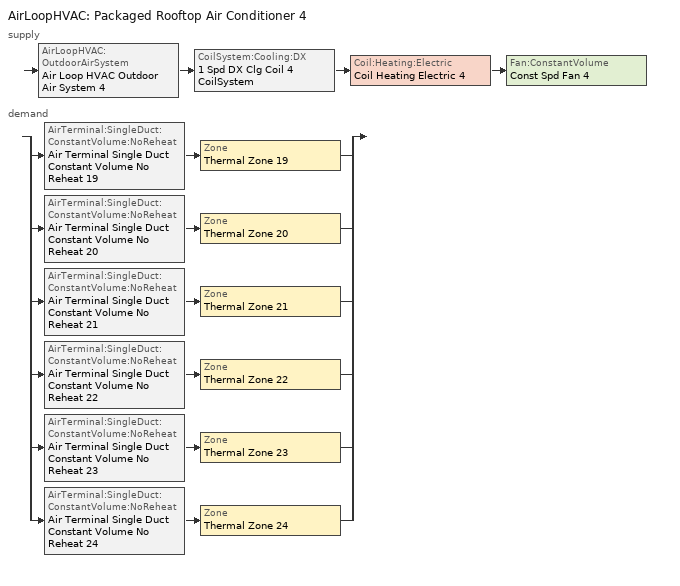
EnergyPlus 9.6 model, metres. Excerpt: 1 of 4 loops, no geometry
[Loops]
AirLoopHVAC 'Packaged Rooftop Air Conditioner 4'
 supply: AirLoopHVAC:OutdoorAirSystem 'Air Loop HVAC Outdoor Air System 4' > CoilSystem:Cooling:DX '1 Spd DX Clg Coil 4 CoilSystem' > Coil:Heating:Electric 'Coil Heating Electric 4' > Fan:ConstantVolume 'Const Spd Fan 4'
 demand: split
  | AirTerminal:SingleDuct:ConstantVolume:NoReheat 'Air Terminal Single Duct Constant Volume No Reheat 19' > Zone 'Thermal Zone 19'
  | AirTerminal:SingleDuct:ConstantVolume:NoReheat 'Air Terminal Single Duct Constant Volume No Reheat 20' > Zone 'Thermal Zone 20'
  | AirTerminal:SingleDuct:ConstantVolume:NoReheat 'Air Terminal Single Duct Constant Volume No Reheat 21' > Zone 'Thermal Zone 21'
  | AirTerminal:SingleDuct:ConstantVolume:NoReheat 'Air Terminal Single Duct Constant Volume No Reheat 22' > Zone 'Thermal Zone 22'
  | AirTerminal:SingleDuct:ConstantVolume:NoReheat 'Air Terminal Single Duct Constant Volume No Reheat 23' > Zone 'Thermal Zone 23'
  | AirTerminal:SingleDuct:ConstantVolume:NoReheat 'Air Terminal Single Duct Constant Volume No Reheat 24' > Zone 'Thermal Zone 24'
[Controller:MechanicalVentilation]
Controller Mechanical Ventilation 4: Availability Schedule=Always On Discrete; Demand Controlled Ventilation=No; System Outdoor Air Method=ZoneSum; Zone or ZoneList Name 1=Thermal Zone 19; Design Specification Outdoor Air Object Name 1=Ventilation 19; Zone or ZoneList Name 2=Thermal Zone 20; Design Specification Outdoor Air Object Name 2=Ventilation 20; Zone or ZoneList Name 3=Thermal Zone 21; Design Specification Outdoor Air Object Name 3=Ventilation 21; Zone or ZoneList Name 4=Thermal Zone 22; Design Specification Outdoor Air Object Name 4=Ventilation 22; Zone or ZoneList Name 5=Thermal Zone 23; Design Specification Outdoor Air Object Name 5=Ventilation 23; Zone or ZoneList Name 6=Thermal Zone 24; Design Specification Outdoor Air Object Name 6=Ventilation 24
[AirLoopHVAC]
Packaged Rooftop Air Conditioner 4: Design Supply Air Flow Rate m3/s=AutoSize; Design Return Air Flow Fraction of Supply Air Flow=1
[Sizing:System]
Packaged Rooftop Air Conditioner 4: Type of Load to Size On=Sensible; Design Outdoor Air Flow Rate m3/s=Autosize; Central Heating Maximum System Air Flow Ratio=0.3; Preheat Design Temperature C=7; Preheat Design Humidity Ratio kgWater/kgDryAir=0.008; Precool Design Temperature C=12.8; Precool Design Humidity Ratio kgWater/kgDryAir=0.008; Central Cooling Design Supply Air Temperature C=16.4; Central Heating Design Supply Air Temperature C=43.1; Type of Zone Sum to Use=NonCoincident; 100% Outdoor Air in Cooling=Yes; 100% Outdoor Air in Heating=Yes; Central Cooling Design Supply Air Humidity Ratio kgWater/kgDryAir=0.0085; Central Heating Design Supply Air Humidity Ratio kgWater/kgDryAir=0.008; Cooling Supply Air Flow Rate Method=DesignDay; Cooling Supply Air Flow Rate m3/s=0; Cooling Supply Air Flow Rate Per Floor Area m3/s-m2=0.00996765; Cooling Fraction of Autosized Cooling Supply Air Flow Rate=1; Cooling Supply Air Flow Rate Per Unit Cooling Capacity m3/s-W=3.94755e-05; Heating Supply Air Flow Rate Method=DesignDay; Heating Supply Air Flow Rate m3/s=0; Heating Supply Air Flow Rate Per Floor Area m3/s-m2=0.00996765; Heating Fraction of Autosized Heating Supply Air Flow Rate=1; Heating Fraction of Autosized Cooling Supply Air Flow Rate=1; Heating Supply Air Flow Rate Per Unit Heating Capacity m3/s-W=3.15882e-05; System Outdoor Air Method=ZoneSum; Zone Maximum Outdoor Air Fraction dimensionless=1; Cooling Design Capacity Method=CoolingDesignCapacity; Cooling Design Capacity W=Autosize; Cooling Design Capacity Per Floor Area W/m2=234.7; Fraction of Autosized Cooling Design Capacity=1; Heating Design Capacity Method=HeatingDesignCapacity; Heating Design Capacity W=Autosize; Heating Design Capacity Per Floor Area W/m2=157; Fraction of Autosized Heating Design Capacity=1; Central Cooling Capacity Control Method=OnOff; Occupant Diversity=Autosize
[Controller:OutdoorAir]
Controller Outdoor Air 4: Minimum Outdoor Air Flow Rate m3/s=0; Maximum Outdoor Air Flow Rate m3/s=Autosize; Economizer Control Type=DifferentialEnthalpy; Economizer Control Action Type=ModulateFlow; Economizer Maximum Limit Dry-Bulb Temperature C=28; Economizer Maximum Limit Enthalpy J/kg=64000; Economizer Minimum Limit Dry-Bulb Temperature C=-100; Lockout Type=NoLockout; Minimum Limit Type=FixedMinimum; Mechanical Ventilation Controller=Controller Mechanical Ventilation 4; High Humidity Control=No; Control High Indoor Humidity Based on Outdoor Humidity Ratio=Yes; Heat Recovery Bypass Control Type=BypassWhenWithinEconomizerLimits
[SetpointManager:MixedAir] Control Variable=Temperature
Name | Setpoint Node or NodeList
Node Air Deck Mixed 4 OS Default SPM | Node Air Deck Mixed 4
Node Air Deck Cooling 4 OS Default SPM | Node Air Deck Cooling 4
Node Air Deck Heating 4 OS Default SPM | Node Air Deck Heating 4
[CoilSystem:Cooling:DX]
1 Spd DX Clg Coil 4 CoilSystem: Availability Schedule=Always On Discrete hvac_library; Cooling Coil=1 Spd DX Clg Coil 4
[Coil:Cooling:DX:SingleSpeed]
1 Spd DX Clg Coil 4: Availability Schedule=Always On Discrete hvac_library; Gross Rated Total Cooling Capacity W=32141; Gross Rated Sensible Heat Ratio=Autosize; Gross Rated Cooling COP W/W=4.89; Rated Air Flow Rate m3/s=Autosize; Rated Evaporator Fan Power Per Volume Flow Rate W/(m3/s)=773.3; Total Cooling Capacity Function of Temperature Curve=OS:Curve:Biquadratic 1; Total Cooling Capacity Function of Flow Fraction Curve=OS:Curve:Quadratic 1; Energy Input Ratio Function of Temperature Curve=OS:Curve:Biquadratic 2; Energy Input Ratio Function of Flow Fraction Curve=OS:Curve:Quadratic 2; Part Load Fraction Correlation Curve=OS:Curve:Quadratic 3; Minimum Outdoor Dry-Bulb Temperature for Compressor Operation C=-25; Condenser Type=AirCooled; Evaporative Condenser Effectiveness=0; Evaporative Condenser Air Flow Rate m3/s=Autosize; Evaporative Condenser Pump Rated Power Consumption W=Autosize; Crankcase Heater Capacity W=0; Maximum Outdoor Dry-Bulb Temperature for Crankcase Heater Operation C=0; Basin Heater Capacity W/K=0; Basin Heater Setpoint Temperature C=10
[Coil:Heating:Electric]
Coil Heating Electric 4: Availability Schedule=Always On Discrete hvac_library; Efficiency=0.68; Nominal Capacity W=Autosize
[Fan:ConstantVolume]
Const Spd Fan 4: Availability Schedule=Always On Discrete; Fan Total Efficiency=0.61; Pressure Rise Pa=1160; Maximum Flow Rate m3/s=5.26; Motor Efficiency=0.9; Motor In Airstream Fraction=1
[SetpointManager:Scheduled]
Setpoint Manager Scheduled Air Duck 4: Control Variable=Temperature; Schedule=Deck_Temperature 4; Setpoint Node or NodeList=Node Air Deck Supply 4
[ZoneControl:Thermostat] Temperature Difference Between Cutout And Setpoint deltaC=0
Name | Zone or ZoneList | Control Type Schedule | Control 1
Thermal Zone 19 Thermostat | Thermal Zone 19 | Thermal Zone 19 Thermostat Schedule | Thermostat Setpoint Dual Setpoint 19
Thermal Zone 20 Thermostat | Thermal Zone 20 | Thermal Zone 20 Thermostat Schedule | Thermostat Setpoint Dual Setpoint 20
Thermal Zone 21 Thermostat | Thermal Zone 21 | Thermal Zone 21 Thermostat Schedule | Thermostat Setpoint Dual Setpoint 21
Thermal Zone 22 Thermostat | Thermal Zone 22 | Thermal Zone 22 Thermostat Schedule | Thermostat Setpoint Dual Setpoint 22
Thermal Zone 23 Thermostat | Thermal Zone 23 | Thermal Zone 23 Thermostat Schedule | Thermostat Setpoint Dual Setpoint 23
Thermal Zone 24 Thermostat | Thermal Zone 24 | Thermal Zone 24 Thermostat Schedule | Thermostat Setpoint Dual Setpoint 24
[ThermostatSetpoint:DualSetpoint]
Name | Heating Setpoint Temperature Schedule | Cooling Setpoint Temperature Schedule
Thermostat Setpoint Dual Setpoint 19 | HtgSetp 19 | ClgSetp 19
Thermostat Setpoint Dual Setpoint 20 | HtgSetp 20 | ClgSetp 20
Thermostat Setpoint Dual Setpoint 21 | HtgSetp 21 | ClgSetp 21
Thermostat Setpoint Dual Setpoint 22 | HtgSetp 22 | ClgSetp 22
Thermostat Setpoint Dual Setpoint 23 | HtgSetp 23 | ClgSetp 23
Thermostat Setpoint Dual Setpoint 24 | HtgSetp 24 | ClgSetp 24
[AirTerminal:SingleDuct:ConstantVolume:NoReheat] Availability Schedule=Always On Discrete; Maximum Air Flow Rate m3/s=AutoSize
Air Terminal Single Duct Constant Volume No Reheat 19; Air Terminal Single Duct Constant Volume No Reheat 20; Air Terminal Single Duct Constant Volume No Reheat 21; Air Terminal Single Duct Constant Volume No Reheat 22; Air Terminal Single Duct Constant Volume No Reheat 23; Air Terminal Single Duct Constant Volume No Reheat 24
[Zone equipment]
Thermal Zone 19: Air Terminal Single Duct Constant Volume No Reheat 19
Thermal Zone 20: Air Terminal Single Duct Constant Volume No Reheat 20
Thermal Zone 21: Air Terminal Single Duct Constant Volume No Reheat 21
Thermal Zone 22: Air Terminal Single Duct Constant Volume No Reheat 22
Thermal Zone 23: Air Terminal Single Duct Constant Volume No Reheat 23
Thermal Zone 24: Air Terminal Single Duct Constant Volume No Reheat 24
[Sizing:Zone] Zone Cooling Design Supply Air Temperature Input Method=SupplyAirTemperature; Zone Cooling Design Supply Air Temperature C=16.4; Zone Cooling Design Supply Air Temperature Difference deltaC=11.11; Zone Heating Design Supply Air Temperature Input Method=SupplyAirTemperature; Zone Heating Design Supply Air Temperature C=43.1; Zone Heating Design Supply Air Temperature Difference deltaC=11.11; Zone Cooling Design Supply Air Humidity Ratio kgWater/kgDryAir=0.0085; Zone Heating Design Supply Air Humidity Ratio kgWater/kgDryAir=0.008; Cooling Design Air Flow Method=DesignDay; Cooling Design Air Flow Rate m3/s=0; Cooling Minimum Air Flow per Zone Floor Area m3/s-m2=0.000762; Cooling Minimum Air Flow m3/s=0; Cooling Minimum Air Flow Fraction=0; Heating Design Air Flow Method=DesignDay; Heating Design Air Flow Rate m3/s=0; Heating Maximum Air Flow per Zone Floor Area m3/s-m2=0.002032; Heating Maximum Air Flow m3/s=0.141576; Heating Maximum Air Flow Fraction=0.3; Account for Dedicated Outdoor Air System=No
Name | Design Specification Outdoor Air Object
Thermal Zone 19 | Ventilation 19
Thermal Zone 20 | Ventilation 20
Thermal Zone 21 | Ventilation 21
Thermal Zone 22 | Ventilation 22
Thermal Zone 23 | Ventilation 23
Thermal Zone 24 | Ventilation 24
[DesignSpecification:OutdoorAir] Outdoor Air Method=Sum; Outdoor Air Flow per Person m3/s-person=0; Outdoor Air Flow per Zone Floor Area m3/s-m2=0; Outdoor Air Flow per Zone m3/s=0; Outdoor Air Flow Air Changes per Hour 1/hr=2.71
Ventilation 19; Ventilation 20; Ventilation 21; Ventilation 22; Ventilation 23; Ventilation 24
[Schedule:Day:Interval]
HtgSetp Summer Design Day 19; HtgSetp Summer Design Day 20; HtgSetp Summer Design Day 21; HtgSetp Summer Design Day 22; HtgSetp Summer Design Day 23; HtgSetp Summer Design Day 24: No, 24:00, 15.6
HtgSetp Winter Design Day 19; HtgSetp Winter Design Day 20; HtgSetp Winter Design Day 21; HtgSetp Winter Design Day 22; HtgSetp Winter Design Day 23; HtgSetp Winter Design Day 24: No, 24:00, 21
ClgSetp Summer Design Day 19; ClgSetp Summer Design Day 20; ClgSetp Summer Design Day 21; ClgSetp Summer Design Day 22; ClgSetp Summer Design Day 23; ClgSetp Summer Design Day 24: No, 06:00, 26.7, 22:00, 24, 24:00, 26.7
ClgSetp Winter Design Day 19; ClgSetp Winter Design Day 20; ClgSetp Winter Design Day 21; ClgSetp Winter Design Day 22; ClgSetp Winter Design Day 23; ClgSetp Winter Design Day 24: No, 24:00, 26.7
ClgSetp Default Schedule 19; ClgSetp Default Schedule 20; ClgSetp Default Schedule 21; ClgSetp Default Schedule 22; ClgSetp Default Schedule 23; ClgSetp Default Schedule 24: Temperature 37, No, 01:00, 28.7, 02:00, 28.7, 03:00, 28.7, 04:00, 28.7, 05:00, 28.7, 06:00, 28.7, 07:00, 25.7, 08:00, 25.7, 09:00, 25.7, 10:00, 25.7, 11:00, 25.7, 12:00, 25.7, 13:00, 25.7, 14:00, 25.7, 15:00, 25.7, 16:00, 25.7, 17:00, 25.7, 18:00, 25.7, 19:00, 25.7, 20:00, 25.7, 21:00, 28.7, 22:00, 28.7, 23:00, 28.7, 24:00, 28.7
HtgSetp Default Schedule 19; HtgSetp Default Schedule 20; HtgSetp Default Schedule 21; HtgSetp Default Schedule 22; HtgSetp Default Schedule 23; HtgSetp Default Schedule 24: Temperature 36, No, 01:00, 22.2, 02:00, 22.2, 03:00, 22.2, 04:00, 22.2, 05:00, 22.2, 06:00, 22.2, 07:00, 19, 08:00, 19, 09:00, 19, 10:00, 19, 11:00, 19, 12:00, 19, 13:00, 19, 14:00, 19, 15:00, 19, 16:00, 19, 17:00, 19, 18:00, 19, 19:00, 19, 20:00, 19, 21:00, 22.2, 22:00, 22.2, 23:00, 22.2, 24:00, 22.2
Deck_Temperature_Default 4; Deck_Temperature_Summer_Design_Day 4; Deck_Temperature_Winter_Design_Day 4: No, 24:00, 16.4
[Schedule:Week:Daily]
HtgSetp 19 Week Rule - Jan1-Dec31: HtgSetp Default Schedule 19, HtgSetp Default Schedule 19, HtgSetp Default Schedule 19, HtgSetp Default Schedule 19, HtgSetp Default Schedule 19, HtgSetp Default Schedule 19, HtgSetp Default Schedule 19, HtgSetp Default Schedule 19, HtgSetp Summer Design Day 19, HtgSetp Winter Design Day 19, HtgSetp Default Schedule 19, HtgSetp Default Schedule 19
ClgSetp 19 Week Rule - Jan1-Dec31: ClgSetp Default Schedule 19, ClgSetp Default Schedule 19, ClgSetp Default Schedule 19, ClgSetp Default Schedule 19, ClgSetp Default Schedule 19, ClgSetp Default Schedule 19, ClgSetp Default Schedule 19, ClgSetp Default Schedule 19, ClgSetp Summer Design Day 19, ClgSetp Winter Design Day 19, ClgSetp Default Schedule 19, ClgSetp Default Schedule 19
HtgSetp 20 Week Rule - Jan1-Dec31: HtgSetp Default Schedule 20, HtgSetp Default Schedule 20, HtgSetp Default Schedule 20, HtgSetp Default Schedule 20, HtgSetp Default Schedule 20, HtgSetp Default Schedule 20, HtgSetp Default Schedule 20, HtgSetp Default Schedule 20, HtgSetp Summer Design Day 20, HtgSetp Winter Design Day 20, HtgSetp Default Schedule 20, HtgSetp Default Schedule 20
ClgSetp 20 Week Rule - Jan1-Dec31: ClgSetp Default Schedule 20, ClgSetp Default Schedule 20, ClgSetp Default Schedule 20, ClgSetp Default Schedule 20, ClgSetp Default Schedule 20, ClgSetp Default Schedule 20, ClgSetp Default Schedule 20, ClgSetp Default Schedule 20, ClgSetp Summer Design Day 20, ClgSetp Winter Design Day 20, ClgSetp Default Schedule 20, ClgSetp Default Schedule 20
HtgSetp 21 Week Rule - Jan1-Dec31: HtgSetp Default Schedule 21, HtgSetp Default Schedule 21, HtgSetp Default Schedule 21, HtgSetp Default Schedule 21, HtgSetp Default Schedule 21, HtgSetp Default Schedule 21, HtgSetp Default Schedule 21, HtgSetp Default Schedule 21, HtgSetp Summer Design Day 21, HtgSetp Winter Design Day 21, HtgSetp Default Schedule 21, HtgSetp Default Schedule 21
ClgSetp 21 Week Rule - Jan1-Dec31: ClgSetp Default Schedule 21, ClgSetp Default Schedule 21, ClgSetp Default Schedule 21, ClgSetp Default Schedule 21, ClgSetp Default Schedule 21, ClgSetp Default Schedule 21, ClgSetp Default Schedule 21, ClgSetp Default Schedule 21, ClgSetp Summer Design Day 21, ClgSetp Winter Design Day 21, ClgSetp Default Schedule 21, ClgSetp Default Schedule 21
HtgSetp 22 Week Rule - Jan1-Dec31: HtgSetp Default Schedule 22, HtgSetp Default Schedule 22, HtgSetp Default Schedule 22, HtgSetp Default Schedule 22, HtgSetp Default Schedule 22, HtgSetp Default Schedule 22, HtgSetp Default Schedule 22, HtgSetp Default Schedule 22, HtgSetp Summer Design Day 22, HtgSetp Winter Design Day 22, HtgSetp Default Schedule 22, HtgSetp Default Schedule 22
ClgSetp 22 Week Rule - Jan1-Dec31: ClgSetp Default Schedule 22, ClgSetp Default Schedule 22, ClgSetp Default Schedule 22, ClgSetp Default Schedule 22, ClgSetp Default Schedule 22, ClgSetp Default Schedule 22, ClgSetp Default Schedule 22, ClgSetp Default Schedule 22, ClgSetp Summer Design Day 22, ClgSetp Winter Design Day 22, ClgSetp Default Schedule 22, ClgSetp Default Schedule 22
HtgSetp 23 Week Rule - Jan1-Dec31: HtgSetp Default Schedule 23, HtgSetp Default Schedule 23, HtgSetp Default Schedule 23, HtgSetp Default Schedule 23, HtgSetp Default Schedule 23, HtgSetp Default Schedule 23, HtgSetp Default Schedule 23, HtgSetp Default Schedule 23, HtgSetp Summer Design Day 23, HtgSetp Winter Design Day 23, HtgSetp Default Schedule 23, HtgSetp Default Schedule 23
ClgSetp 23 Week Rule - Jan1-Dec31: ClgSetp Default Schedule 23, ClgSetp Default Schedule 23, ClgSetp Default Schedule 23, ClgSetp Default Schedule 23, ClgSetp Default Schedule 23, ClgSetp Default Schedule 23, ClgSetp Default Schedule 23, ClgSetp Default Schedule 23, ClgSetp Summer Design Day 23, ClgSetp Winter Design Day 23, ClgSetp Default Schedule 23, ClgSetp Default Schedule 23
HtgSetp 24 Week Rule - Jan1-Dec31: HtgSetp Default Schedule 24, HtgSetp Default Schedule 24, HtgSetp Default Schedule 24, HtgSetp Default Schedule 24, HtgSetp Default Schedule 24, HtgSetp Default Schedule 24, HtgSetp Default Schedule 24, HtgSetp Default Schedule 24, HtgSetp Summer Design Day 24, HtgSetp Winter Design Day 24, HtgSetp Default Schedule 24, HtgSetp Default Schedule 24
ClgSetp 24 Week Rule - Jan1-Dec31: ClgSetp Default Schedule 24, ClgSetp Default Schedule 24, ClgSetp Default Schedule 24, ClgSetp Default Schedule 24, ClgSetp Default Schedule 24, ClgSetp Default Schedule 24, ClgSetp Default Schedule 24, ClgSetp Default Schedule 24, ClgSetp Summer Design Day 24, ClgSetp Winter Design Day 24, ClgSetp Default Schedule 24, ClgSetp Default Schedule 24
Deck_Temperature 4 Week Rule - Jan1-Dec31: Deck_Temperature_Default 4, Deck_Temperature_Default 4, Deck_Temperature_Default 4, Deck_Temperature_Default 4, Deck_Temperature_Default 4, Deck_Temperature_Default 4, Deck_Temperature_Default 4, Deck_Temperature_Default 4, Deck_Temperature_Summer_Design_Day 4, Deck_Temperature_Winter_Design_Day 4, Deck_Temperature_Default 4, Deck_Temperature_Default 4
[Schedule:Year]
HtgSetp 19: HtgSetp 19 Week Rule - Jan1-Dec31, 1, 1, 12, 31
ClgSetp 19: ClgSetp 19 Week Rule - Jan1-Dec31, 1, 1, 12, 31
HtgSetp 20: HtgSetp 20 Week Rule - Jan1-Dec31, 1, 1, 12, 31
ClgSetp 20: ClgSetp 20 Week Rule - Jan1-Dec31, 1, 1, 12, 31
HtgSetp 21: HtgSetp 21 Week Rule - Jan1-Dec31, 1, 1, 12, 31
ClgSetp 21: ClgSetp 21 Week Rule - Jan1-Dec31, 1, 1, 12, 31
HtgSetp 22: HtgSetp 22 Week Rule - Jan1-Dec31, 1, 1, 12, 31
ClgSetp 22: ClgSetp 22 Week Rule - Jan1-Dec31, 1, 1, 12, 31
HtgSetp 23: HtgSetp 23 Week Rule - Jan1-Dec31, 1, 1, 12, 31
ClgSetp 23: ClgSetp 23 Week Rule - Jan1-Dec31, 1, 1, 12, 31
HtgSetp 24: HtgSetp 24 Week Rule - Jan1-Dec31, 1, 1, 12, 31
ClgSetp 24: ClgSetp 24 Week Rule - Jan1-Dec31, 1, 1, 12, 31
Deck_Temperature 4: Deck_Temperature 4 Week Rule - Jan1-Dec31, 1, 1, 12, 31
[Schedule:Compact]
Thermal Zone 19 Thermostat Schedule; Thermal Zone 20 Thermostat Schedule; Thermal Zone 21 Thermostat Schedule; Thermal Zone 22 Thermostat Schedule; Thermal Zone 23 Thermostat Schedule; Thermal Zone 24 Thermostat Schedule: Through: 12/31, For: AllDays, Until: 24:00, 4
[Curve:Biquadratic] Minimum Value of x=17; Maximum Value of x=22; Minimum Value of y=13; Maximum Value of y=46
Name | Coefficient1 Constant | Coefficient2 x | Coefficient3 x**2 | Coefficient4 y | Coefficient5 y**2 | Coefficient6 x*y
OS:Curve:Biquadratic 1 | 0.42415 | 0.04426 | -0.00042 | 0.00333 | -8e-05 | -0.00021
OS:Curve:Biquadratic 2 | 1.23649 | -0.02431 | 0.00057 | -0.01434 | 0.00063 | -0.00038
[Curve:Quadratic]
Name | Coefficient1 Constant | Coefficient2 x | Coefficient3 x**2 | Minimum Value of x | Maximum Value of x
OS:Curve:Quadratic 1 | 0.77136 | 0.34053 | -0.11088 | 0.75918 | 1.13877
OS:Curve:Quadratic 2 | 1.2055 | -0.32953 | 0.12308 | 0.75918 | 1.13877
OS:Curve:Quadratic 3 | 0.771 | 0.229 | 0 | 0 | 1
[Schedule:Constant]
Always On Discrete; Always On Discrete hvac_library: 1
